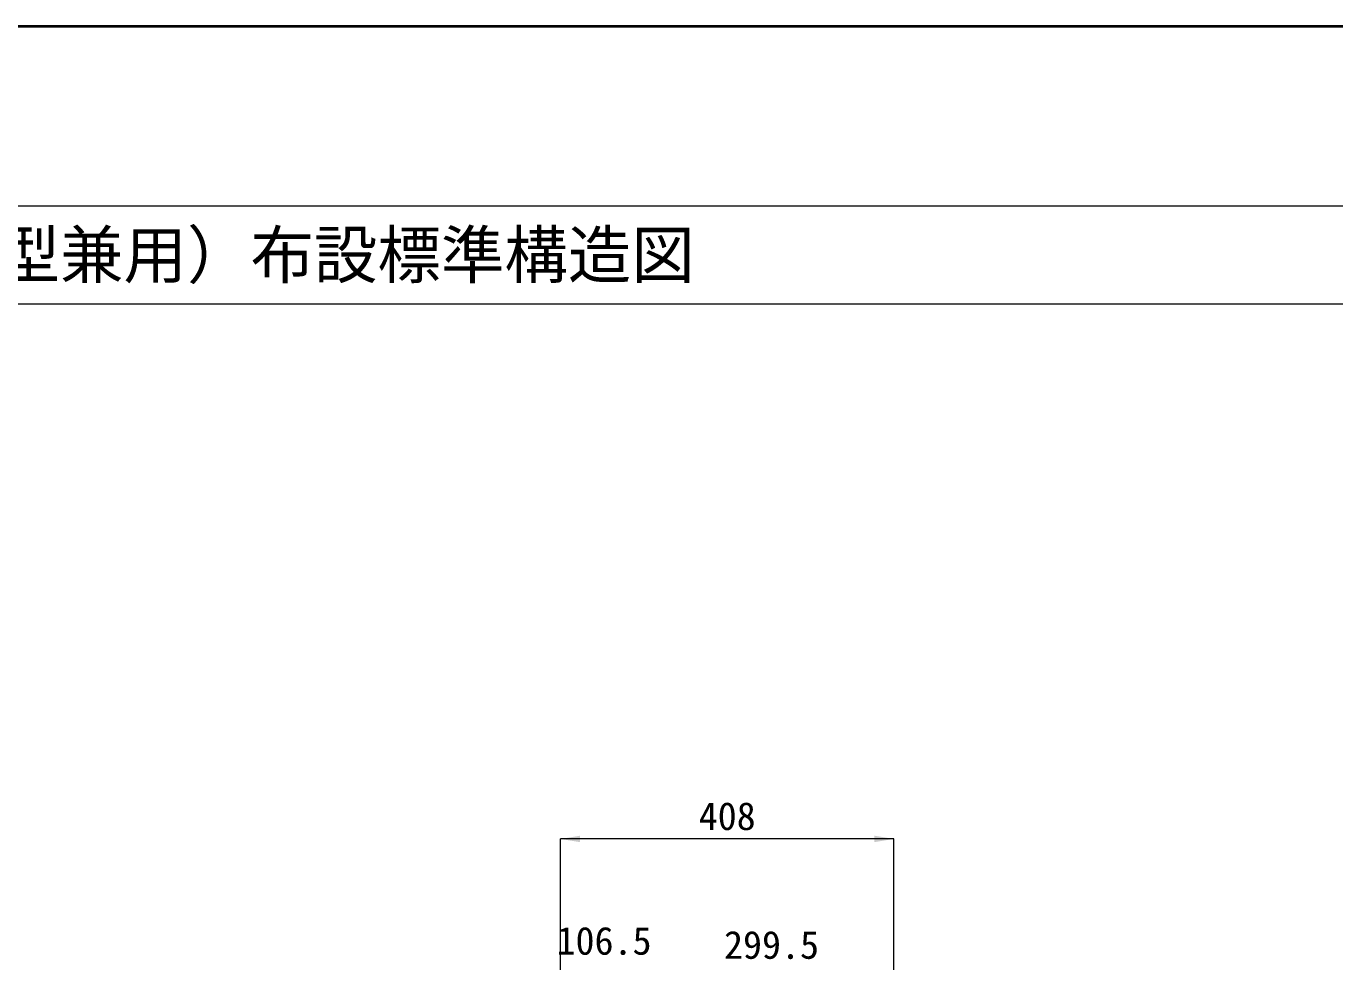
# Model space of a CAD drawing. Units: millimetres at full size; details may follow other scales. Extents: x 95 to 26200, y 7460 to 13400.
# Drawn here: x 12044 to 13646, y 12054 to 13200 of the extents above; entities that cross this region are included whole.
import ezdxf
from ezdxf.enums import TextEntityAlignment as Align

# ---------------------------------------------------------------- set-up
doc = ezdxf.new("R2010")
doc.units = ezdxf.units.MM
doc.header["$LTSCALE"] = 25
doc.layers.add('図枠', color=7, linetype='Continuous', lineweight=5)
doc.layers.add('寸法線', color=7, linetype='Continuous', lineweight=13)
doc.styles.add('ＭＳ ゴシック', font='')
doc.styles.get('ＭＳ ゴシック').set_extended_font_data('MS Gothic')

# ---------------------------------------------------------------- blocks, each defined once
blk = doc.blocks.new('filled_arrow')
at = {"color": 0, "linetype": 'Continuous', "lineweight": -2}
blk.add_solid([(7.5, 1.25), (0, 0), (7.5, -1.25)], dxfattribs=at)

msp = doc.modelspace()

# ---------------------------------------------------------------- linework, layer by layer
at = {"layer": '図枠', "lineweight": 40}
msp.add_line((9300, 13199.96), (17100, 13199.96), dxfattribs=at)
at = {"layer": '図枠', "lineweight": 13}
for p, q in [((9600, 12979.96), (16800, 12979.96)), ((9600, 12859.96), (16800, 12859.96))]:
    msp.add_line(p, q, dxfattribs=at)
at = {"layer": '寸法線'}
for p, q in [((13106.02, 12204.56), (12698.02, 12204.56)), ((12698.02, 11783.22), (12698.02, 12204.56)), ((13106.02, 11831.22), (13106.02, 12204.56))]:
    msp.add_line(p, q, dxfattribs=at)

# ---------------------------------------------------------------- block references
at = {"layer": '寸法線', "xscale": 3.2, "yscale": 3.2}
msp.add_blockref('filled_arrow', (12698.02, 12204.56), dxfattribs=at)
at = {"layer": '寸法線', "xscale": 3.2, "yscale": 3.2, "rotation": 180}
msp.add_blockref('filled_arrow', (13106.02, 12204.56), dxfattribs=at)

# ---------------------------------------------------------------- texts
at = {"layer": '図枠', "style": 'ＭＳ ゴシック'}
msp.add_text('\u3000ＩＢＣ排水側溝 深型集水桝 セミフラットＢ 斜左 H=50（Ⅰ型・Ⅲ型兼用）布設標準構造図', height=56.96, dxfattribs=at).set_placement((9600, 12919.96), align=Align.MIDDLE_LEFT)
at = {"layer": '寸法線', "style": 'ＭＳ ゴシック'}
for s, p in [('408', (12902.02, 12232.56)), ('106.5', (12751.27, 12079.87)), ('299.5', (12956.27, 12074.87))]:
    msp.add_text(s, height=34.18, dxfattribs=at).set_placement(p, align=Align.MIDDLE_CENTER)

doc.saveas('drawing.dxf')
